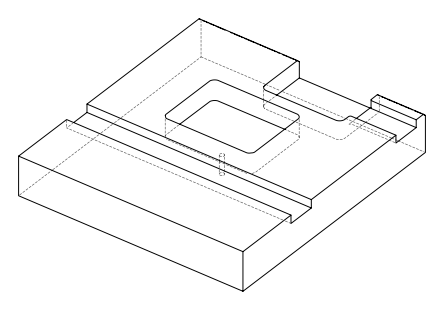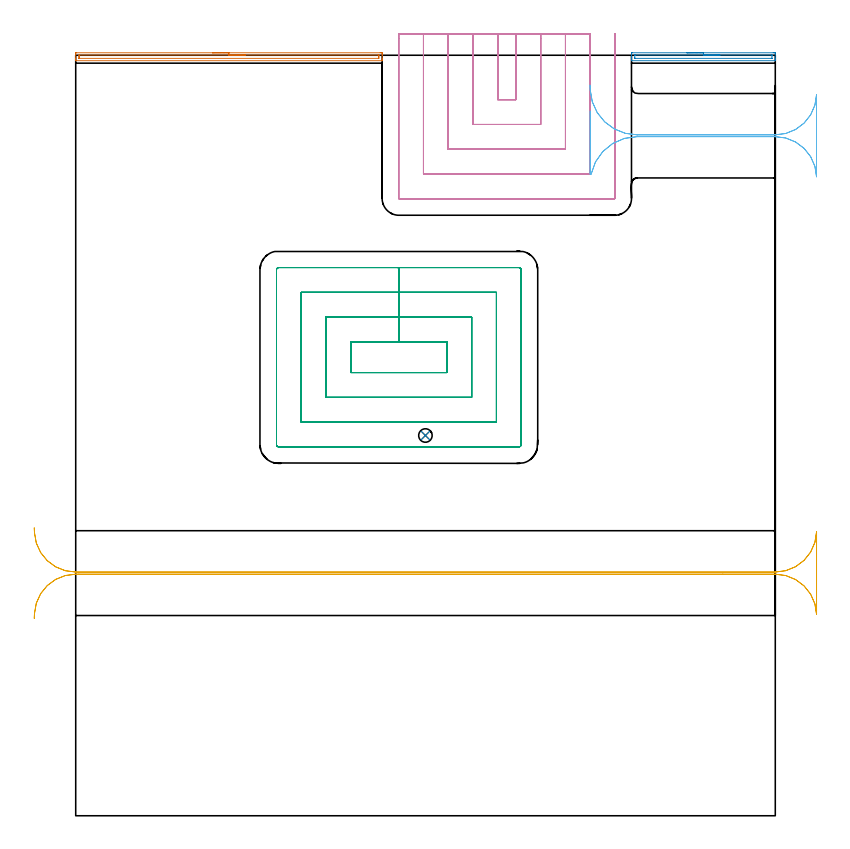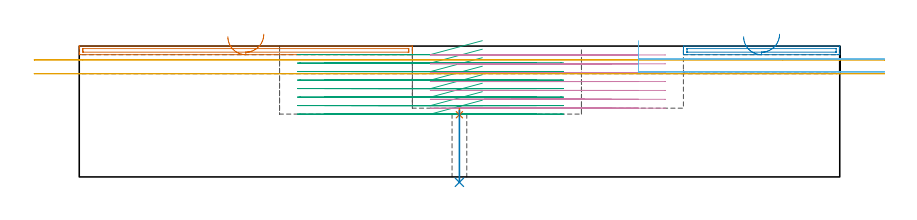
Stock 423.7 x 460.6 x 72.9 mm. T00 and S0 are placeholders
(PLAN: 8 operations, 4 tool changes, 57.5 min)
(1 AREA_MILL | FG_CHAMFER_SURFACE | UGT0205_001 | 3.15 min | 2172 mm3)
(2 AREA_MILL_1 | FG_CHAMFER_SURFACE_1 | UGT0205_001 | 1.57 min | 1042 mm3)
(3 MILL_RECTANGULAR_POCKET | POCKET_RECTANGULAR_STRAIGHT | UGT0201_094 | Follow Part, ap 5, ae 75% | 23.05 min | 815676 mm3)
(4 MILL_SLOT | SLOT_PARTIAL_RECTANGULAR | UGT0201_094 | Follow Part, ap 5, ae 75% | 23.17 min | 504679 mm3)
(5 MILL_RECTANGULAR_SLOT | SLOT_RECTANGULAR | UGT0201_020 | Follow Part, ap 12.5, ae 75% | 4.47 min | 334826 mm3)
(6 MILL_RECTANGULAR_SLOT_1 | SLOT_RECTANGULAR_1 | UGT0201_020 | Follow Part, ap 12.5, ae 75% | 1.85 min | 64227 mm3)
(7 SPOT_DRILL | STEP1HOLE | NXT0321_9005460120000 | 0.04 min | 14 mm3)
(8 DRILL_THROUGH_HOLE_INTO_CENTER | STEP1HOLE | NXT0301_053 | 0.17 min | 1751 mm3)
(TOOL UGT0205_001 | Chamfer Mill 20 x 3 x 45 deg. | D20 FL50 Z2)
(TOOL UGT0201_094 | End mill 20 mm | D20 FL38 Z4)
(TOOL UGT0201_020 | End mill 50 mm | D50 FL50 Z4)
(TOOL NXT0321_9005460120000 | NC Spot Drill, 142deg, 12mm, Carbide, Uncoated | D12 PA142 FL30 Z2)
(TOOL NXT0301_053 | Carbide Drill 8.2mm [860.1-0820-025A1-MM 2214] | D8.2 PA140 FL47 Z2)
(OP 1 AREA_MILL)
G17 G21 G94 G90
T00 M6
G54
G17 G0 G90 X82.8 Y462.1 S1061 M3
G43 Z82.9 H0
Z78.1
G94 G1 X82.838 Z77.228 F250.
X82.952 Z76.364
X83.141 Z75.512
X83.403 Z74.68
X83.737 Z73.874
X84.14 Z73.1
X84.609 Z72.364
X85.14 Z71.672
X85.729 Z71.029
X86.372 Z70.44
X87.064 Z69.908
X87.8 Z69.44
X88.574 Z69.037
X89.38 Z68.703
X90.212 Z68.441
X91.064 Z68.252
X91.928 Z68.138
X92.8 Z68.1
X184.403
X185.015 Y462.097 Z68.103
X185.593 Y462.091 Z68.105
X185.597 Y462.069 Z68.126
X185.6 Y461.486 Z68.708
Y460.872 Z69.325
Y460.593 Z69.604
Y458.807 Z71.388
Y458.249 Z71.95
Y457.684 Z72.515
Y457.352 Z72.839
X185.59 Y457.303 Z72.888
X185.461 Y457.3 Z72.9
X0.139
X0.008 Y457.303 Z72.888
X0.006 Y457.308 Z72.883
X0.003 Y457.351 Z72.84
X0. Y457.684 Z72.515
Y458.249 Z71.95
Y458.807 Z71.388
Y460.872 Z69.325
X0.001 Y461.486 Z68.708
X0.003 Y462.069 Z68.126
X0.007 Y462.091 Z68.105
X0.585 Y462.1 Z68.1
X92.8
Y460.686 Z69.514
X183.233
X183.326 Y460.684 Z69.516
X183.51 Y460.679 Z69.521
X183.591 Y460.672 Z69.528
X183.595 Y460.645 Z69.555
X183.598 Y460.593 Z69.607
X183.6 Y460.226 Z69.974
Y459.7 Z70.5
Y459.333 Z70.867
X183.593 Y458.807 Z71.393
X183.59 Y458.722 Z71.478
X183.418 Y458.717 Z71.483
X183.325 Y458.715 Z71.485
X2.367 Y458.714 Z71.486
X2.274 Y458.716 Z71.484
X2.09 Y458.721 Z71.479
X2.009 Y458.729 Z71.471
X2.005 Y458.755 Z71.445
X2.002 Y458.807 Z71.393
X2. Y459.174 Z71.026
Y459.7 Z70.5
X2.001 Y460.067 Z70.133
X2.007 Y460.593 Z69.607
X2.01 Y460.678 Z69.522
X2.182 Y460.684 Z69.516
X2.275 Y460.685 Z69.515
X92.8 Y460.686 Z69.514
X93.672 Z69.552
X94.537 Z69.666
X95.388 Z69.855
X96.22 Z70.117
X97.026 Z70.451
X97.8 Z70.854
X98.536 Z71.323
X99.228 Z71.854
X99.871 Z72.443
X100.46 Z73.086
X100.992 Z73.779
X101.46 Z74.514
X101.863 Z75.288
X102.197 Z76.094
X102.459 Z76.926
X102.648 Z77.778
X102.762 Z78.643
X102.8 Z79.514
G0 Z82.9
M5
M2
(OP 2 AREA_MILL_1)
G17 G21 G94 G90
T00 M6
G54
G17 G0 G90 X370.15 Y462.1 S1061 M3
G43 Z82.9 H0
Z78.1
G94 G1 X370.188 Z77.228 F250.
X370.302 Z76.364
X370.491 Z75.512
X370.753 Z74.68
X371.087 Z73.874
X371.49 Z73.1
X371.958 Z72.364
X372.49 Z71.672
X373.079 Z71.029
X373.722 Z70.44
X374.414 Z69.909
X375.15 Z69.44
X375.924 Z69.037
X376.73 Z68.703
X377.562 Z68.441
X378.414 Z68.252
X379.278 Z68.138
X380.15 Z68.1
X422.456
X423.07 Y462.099 Z68.101
X423.678 Y462.093 Z68.103
X423.693 Y462.091 Z68.105
X423.7 Y461.486 Z68.71
Y458.807 Z71.388
Y458.078 Z72.122
Y457.801 Z72.399
Y457.368 Z72.823
X423.69 Y457.303 Z72.888
X423.518 Y457.3 Z72.9
X336.782
X336.61 Y457.303 Z72.888
X336.607 Y457.366 Z72.826
X336.6 Y457.801 Z72.398
Y458.078 Z72.122
Y458.807 Z71.388
Y460.065 Z70.132
Y460.593 Z69.602
Y461.222 Z68.974
X336.602 Y461.486 Z68.71
X336.607 Y462.091 Z68.105
X336.622 Y462.093 Z68.103
X337.23 Y462.1 Z68.1
X380.15
Y460.686 Z69.514
X421.375 Y460.685 Z69.515
X421.56 Y460.682 Z69.518
X421.677 Y460.679 Z69.521
X421.69 Y460.651 Z69.549
X421.693 Y460.593 Z69.607
X421.699 Y460.176 Z70.024
Y458.807 Z71.393
X421.698 Y458.755 Z71.445
X421.694 Y458.73 Z71.47
X421.692 Y458.723 Z71.477
X421.653 Y458.72 Z71.48
X421.468 Y458.715 Z71.485
X421.375 Y458.714 Z71.486
X421.282
X338.925 Y458.715 Z71.485
X338.74 Y458.718 Z71.482
X338.623 Y458.721 Z71.479
X338.61 Y458.749 Z71.451
X338.607 Y458.807 Z71.393
X338.601 Y459.224 Z70.976
X338.6 Y460.593 Z69.607
X338.602 Y460.645 Z69.555
X338.605 Y460.67 Z69.53
X338.608 Y460.678 Z69.522
X338.647 Y460.68 Z69.52
X338.832 Y460.685 Z69.515
X338.925 Y460.686 Z69.514
X339.018
X380.15
X381.022 Z69.552
X381.886 Z69.666
X382.738 Z69.855
X383.57 Z70.117
X384.376 Z70.451
X385.15 Z70.854
X385.886 Z71.323
X386.578 Z71.854
X387.221 Z72.443
X387.81 Z73.086
X388.342 Z73.778
X388.81 Z74.514
X389.213 Z75.288
X389.547 Z76.094
X389.809 Z76.926
X389.998 Z77.778
X390.112 Z78.643
X390.15 Z79.514
G0 Z82.9
M5
M2
(OP 3 MILL_RECTANGULAR_POCKET)
G17 G21 G94 G90
T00 M6
G54
G17 G0 G90 X224.577 Y287. S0 M3
G43 Z82.9 H0
Z75.9
G94 G1 X195.7 Z68.162 F250.
X166.6 F500.
Y268.4
X224.8
Y287.
X195.7
Y302.
X151.6
Y253.4
X239.8
Y302.
X195.7
Y317.
X136.6
Y238.4
X254.8
Y317.
X195.7
Y332.
X123.
G3 X121.6 Y330.6 R1.4
G1 Y224.8
G3 X123. Y223.4 R1.4
G1 X268.4
G3 X269.8 Y224.8 R1.4
G1 Y330.6
G3 X268.4 Y332. R1.4
G1 X195.7
X194.7
G0 X224.577 Y287. Z71.162
G1 X195.7 Z63.425 F250.
X166.6 F500.
Y268.4
X224.8
Y287.
X195.7
Y302.
X151.6
Y253.4
X239.8
Y302.
X195.7
Y317.
X136.6
Y238.4
X254.8
Y317.
X195.7
Y332.
X123.
G3 X121.6 Y330.6 R1.4
G1 Y224.8
G3 X123. Y223.4 R1.4
G1 X268.4
G3 X269.8 Y224.8 R1.4
G1 Y330.6
G3 X268.4 Y332. R1.4
G1 X195.7
X194.7
G0 X224.577 Y287. Z66.425
G1 X195.7 Z58.687 F250.
X166.6 F500.
Y268.4
X224.8
Y287.
X195.7
Y302.
X151.6
Y253.4
X239.8
Y302.
X195.7
Y317.
X136.6
Y238.4
X254.8
Y317.
X195.7
Y332.
X123.
G3 X121.6 Y330.6 R1.4
G1 Y224.8
G3 X123. Y223.4 R1.4
G1 X268.4
G3 X269.8 Y224.8 R1.4
G1 Y330.6
G3 X268.4 Y332. R1.4
G1 X195.7
X194.7
G0 X224.577 Y287. Z61.687
G1 X195.7 Z53.95 F250.
X166.6 F500.
Y268.4
X224.8
Y287.
X195.7
Y302.
X151.6
Y253.4
X239.8
Y302.
X195.7
Y317.
X136.6
Y238.4
X254.8
Y317.
X195.7
Y332.
X123.
G3 X121.6 Y330.6 R1.4
G1 Y224.8
G3 X123. Y223.4 R1.4
G1 X268.4
G3 X269.8 Y224.8 R1.4
G1 Y330.6
G3 X268.4 Y332. R1.4
G1 X195.7
X194.7
G0 X224.577 Y287. Z56.95
G1 X195.7 Z49.212 F250.
X166.6 F500.
Y268.4
X224.8
Y287.
X195.7
Y302.
X151.6
Y253.4
X239.8
Y302.
X195.7
Y317.
X136.6
Y238.4
X254.8
Y317.
X195.7
Y332.
X123.
G3 X121.6 Y330.6 R1.4
G1 Y224.8
G3 X123. Y223.4 R1.4
G1 X268.4
G3 X269.8 Y224.8 R1.4
G1 Y330.6
G3 X268.4 Y332. R1.4
G1 X195.7
X194.7
G0 X224.577 Y287. Z52.212
G1 X195.7 Z44.475 F250.
X166.6 F500.
Y268.4
X224.8
Y287.
X195.7
Y302.
X151.6
Y253.4
X239.8
Y302.
X195.7
Y317.
X136.6
Y238.4
X254.8
Y317.
X195.7
Y332.
X123.
G3 X121.6 Y330.6 R1.4
G1 Y224.8
G3 X123. Y223.4 R1.4
G1 X268.4
G3 X269.8 Y224.8 R1.4
G1 Y330.6
G3 X268.4 Y332. R1.4
G1 X195.7
X194.7
G0 X224.577 Y287. Z47.475
G1 X195.7 Z39.737 F250.
X166.6 F500.
Y268.4
X224.8
Y287.
X195.7
Y302.
X151.6
Y253.4
X239.8
Y302.
X195.7
Y317.
X136.6
Y238.4
X254.8
Y317.
X195.7
Y332.
X123.
G3 X121.6 Y330.6 R1.4
G1 Y224.8
G3 X123. Y223.4 R1.4
G1 X268.4
G3 X269.8 Y224.8 R1.4
G1 Y330.6
G3 X268.4 Y332. R1.4
G1 X195.7
X194.7
G0 X224.577 Y287. Z42.737
G1 X195.7 Z35. F250.
X166.6 F500.
Y268.4
X224.8
Y287.
X195.7
Y302.
X151.6
Y253.4
X239.8
Y302.
X195.7
Y317.
X136.6
Y238.4
X254.8
Y317.
X195.7
Y332.
X123.
G3 X121.6 Y330.6 R1.4
G1 Y224.8
G3 X123. Y223.4 R1.4
G1 X268.4
G3 X269.8 Y224.8 R1.4
G1 Y330.6
G3 X268.4 Y332. R1.4
G1 X195.7
X194.7
G0 Z82.9
M5
M2
(OP 4 MILL_SLOT)
G17 G21 G94 G90
T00 M6
G54
G17 G0 G90 X255.6 Y473.6 S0 M3
G43 Z82.9 H0
Z67.957
G94 G1 Y470.6 F250.
Y433.7 F500.
X266.6
Y470.6
Y473.6 F250.
X240.6
Y470.6
Y418.7 F500.
X281.6
Y470.6
Y473.6 F250.
X225.6
Y470.6
Y403.7 F500.
X296.6
Y470.6
Y473.6 F250.
X210.6
Y470.6
Y388.7 F500.
X311.6
Y470.6
Y473.6 F250.
X195.6
Y470.6
Y373.9 F500.
G3 X195.8 Y373.7 R0.2
G1 X326.4
G3 X326.6 Y373.9 R0.2
G1 Y470.6
Y473.6 F250.
G0 X255.6 Z63.014
G1 Y470.6
Y433.7 F500.
X266.6
Y470.6
Y473.6 F250.
X240.6
Y470.6
Y418.7 F500.
X281.6
Y470.6
Y473.6 F250.
X225.6
Y470.6
Y403.7 F500.
X296.6
Y470.6
Y473.6 F250.
X210.6
Y470.6
Y388.7 F500.
X311.6
Y470.6
Y473.6 F250.
X195.6
Y470.6
Y373.9 F500.
G3 X195.8 Y373.7 R0.2
G1 X326.4
G3 X326.6 Y373.9 R0.2
G1 Y470.6
Y473.6 F250.
G0 X255.6 Z58.071
G1 Y470.6
Y433.7 F500.
X266.6
Y470.6
Y473.6 F250.
X240.6
Y470.6
Y418.7 F500.
X281.6
Y470.6
Y473.6 F250.
X225.6
Y470.6
Y403.7 F500.
X296.6
Y470.6
Y473.6 F250.
X210.6
Y470.6
Y388.7 F500.
X311.6
Y470.6
Y473.6 F250.
X195.6
Y470.6
Y373.9 F500.
G3 X195.8 Y373.7 R0.2
G1 X326.4
G3 X326.6 Y373.9 R0.2
G1 Y470.6
Y473.6 F250.
G0 X255.6 Z53.129
G1 Y470.6
Y433.7 F500.
X266.6
Y470.6
Y473.6 F250.
X240.6
Y470.6
Y418.7 F500.
X281.6
Y470.6
Y473.6 F250.
X225.6
Y470.6
Y403.7 F500.
X296.6
Y470.6
Y473.6 F250.
X210.6
Y470.6
Y388.7 F500.
X311.6
Y470.6
Y473.6 F250.
X195.6
Y470.6
Y373.9 F500.
G3 X195.8 Y373.7 R0.2
G1 X326.4
G3 X326.6 Y373.9 R0.2
G1 Y470.6
Y473.6 F250.
G0 X255.6 Z48.186
G1 Y470.6
Y433.7 F500.
X266.6
Y470.6
Y473.6 F250.
X240.6
Y470.6
Y418.7 F500.
X281.6
Y470.6
Y473.6 F250.
X225.6
Y470.6
Y403.7 F500.
X296.6
Y470.6
Y473.6 F250.
X210.6
Y470.6
Y388.7 F500.
X311.6
Y470.6
Y473.6 F250.
X195.6
Y470.6
Y373.9 F500.
G3 X195.8 Y373.7 R0.2
G1 X326.4
G3 X326.6 Y373.9 R0.2
G1 Y470.6
Y473.6 F250.
G0 X255.6 Z43.243
G1 Y470.6
Y433.7 F500.
X266.6
Y470.6
Y473.6 F250.
X240.6
Y470.6
Y418.7 F500.
X281.6
Y470.6
Y473.6 F250.
X225.6
Y470.6
Y403.7 F500.
X296.6
Y470.6
Y473.6 F250.
X210.6
Y470.6
Y388.7 F500.
X311.6
Y470.6
Y473.6 F250.
X195.6
Y470.6
Y373.9 F500.
G3 X195.8 Y373.7 R0.2
G1 X326.4
G3 X326.6 Y373.9 R0.2
G1 Y470.6
Y473.6 F250.
G0 X255.6 Z38.3
G1 Y470.6
Y433.7 F500.
X266.6
Y470.6
Y473.6 F250.
X240.6
Y470.6
Y418.7 F500.
X281.6
Y470.6
Y473.6 F250.
X225.6
Y470.6
Y403.7 F500.
X296.6
Y470.6
Y473.6 F250.
X210.6
Y470.6
Y388.7 F500.
X311.6
Y470.6
Y473.6 F250.
X195.6
Y470.6
Y373.9 F500.
G3 X195.8 Y373.7 R0.2
G1 X326.4
G3 X326.6 Y373.9 R0.2
G1 Y470.6
Y473.6 F250.
G0 Z82.9
M5
M2
(OP 5 MILL_RECTANGULAR_SLOT)
G17 G21 G94 G90
T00 M6
G54
G17 G0 G90 X-25.117 Y119.528 S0 M3
G43 Z82.9 H0
Z65.2
G94 G1 X-24.97 Y122.524 F250.
G2 X0. Y146.3 R25. F500.
G1 X1.955
X391.955 F440.
X423.7 F500.
G2 X448.69 Y122.007 R25.
G1 X448.7
Y171.893
X448.69
G2 X423.7 Y147.6 R25.
G1 X0.
G2 X-24.97 Y171.376 R25.
G1 X-25.117 Y174.372 F250.
G0 Y119.528 Z57.5
G1 X-24.97 Y122.524
G2 X0. Y146.3 R25. F500.
G1 X1.955
X391.955 F440.
X423.7 F500.
G2 X448.69 Y122.007 R25.
G1 X448.7
Y171.893
X448.69
G2 X423.7 Y147.6 R25.
G1 X0.
G2 X-24.97 Y171.376 R25.
G1 X-25.117 Y174.372 F250.
G0 Z82.9
M5
M2
(OP 6 MILL_RECTANGULAR_SLOT_1)
G17 G21 G94 G90
T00 M6
G54
G17 G0 G90 X311.6 Y426.767 S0 M3
G43 Z82.9 H0
Z75.9
G94 G1 Y388.7 Z65.7 F250.
X312.199 F500.
G2 X340. Y411.3 R28.4
G1 X423.7
G2 X448.69 Y387.007 R25.
G1 Y436.693
G2 X423.7 Y412.4 R25.
G1 X340.
G2 X311.63 Y439.495 R28.4
G1 X311.492 Y442.492 F250.
G0 X311.6 Y426.767 Z68.7
G1 Y388.7 Z58.5
X312.199 F500.
G2 X340. Y411.3 R28.4
G1 X423.7
G2 X448.69 Y387.007 R25.
G1 Y436.693
G2 X423.7 Y412.4 R25.
G1 X340.
G2 X311.63 Y439.495 R28.4
G1 X311.492 Y442.492 F250.
G0 Z82.9
M5
M2
(OP 7 SPOT_DRILL)
G17 G21 G94 G90
T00 M6
G54
G17 G0 G90 X211.8 Y230.3 S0 M3
G43 Z82.9 H0
G94 G81 G98 Z34.647 F250. R38.
G80
M5
M2
(OP 8 DRILL_THROUGH_HOLE_INTO_CENTER)
G17 G21 G94 G90
T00 M6
G54
G17 G0 G90 X211.8 Y230.3 S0 M3
G43 Z82.9 H1
G94 G73 G98 Z-2.992 F250. Q7.598 R37.
G80
M5
M2
